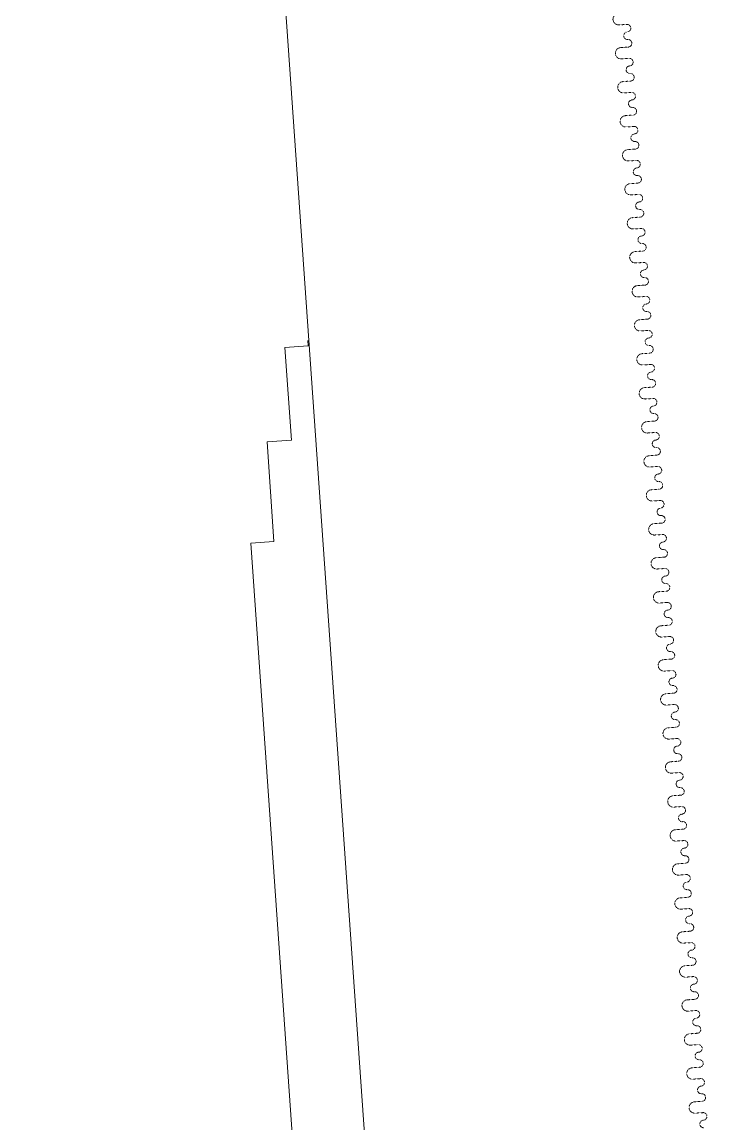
# Model space of a CAD drawing. Header units: millimetres. Extents: x 306 to 836129804, y -168137 to 818603917.
# Drawn here: x 833794731 to 833808281, y 817954730 to 817976548 of the extents above; entities that cross this region are included whole.
import ezdxf

# ---------------------------------------------------------------- set-up
doc = ezdxf.new("R2010")
doc.units = ezdxf.units.MM
doc.header["$LTSCALE"] = 3
doc.linetypes.add('SMALL DASH', pattern=[1.06, 0.53, -0.53])
doc.layers.add('A-010-M_LINE', color=251, linetype='Continuous', lineweight=13)
doc.layers.add('UAJ-00XREF', color=7, linetype='Continuous')

# ---------------------------------------------------------------- blocks, each defined once
blk = doc.blocks.new('3A35X-MAGP-P-MP-00')
at = {"layer": 'A-010-M_LINE'}
for p, q in [((834374483, 818051418), (834382129, 817942064)), ((834379683, 817970107), (834380145, 817970140)), ((834380145, 817970140), (834380138, 817970241)), ((834379812, 817968269), (834379683, 817970107)), ((834379330, 817968235), (834379812, 817968269)), ((834379468, 817966260), (834379330, 817968235)), ((834379010, 817966228), (834379468, 817966260)), ((834380726, 817941681), (834379010, 817966228))]:
    blk.add_line(p, q, dxfattribs=at)
at = {"layer": 'A-010-M_LINE', "linetype": 'SMALL DASH'}
for p, q in [((834386447, 817976502), (834386295, 817976491)), ((834386478, 817976053), (834386326, 817976042)), ((834386494, 817975829), (834386342, 817975818)), ((834386526, 817975380), (834386373, 817975369)), ((834386541, 817975155), (834386389, 817975145)), ((834386573, 817974706), (834386421, 817974696)), ((834386588, 817974482), (834386436, 817974471)), ((834386620, 817974033), (834386468, 817974022)), ((834386635, 817973808), (834386483, 817973798)), ((834386667, 817973360), (834386515, 817973349)), ((834386682, 817973135), (834386530, 817973124)), ((834386714, 817972686), (834386562, 817972676)), ((834386730, 817972462), (834386577, 817972451)), ((834386761, 817972013), (834386609, 817972002)), ((834386777, 817971788), (834386624, 817971778)), ((834386808, 817971340), (834386656, 817971329)), ((834386824, 817971115), (834386672, 817971104)), ((834386855, 817970666), (834386703, 817970656)), ((834386871, 817970442), (834386719, 817970431)), ((834386902, 817969993), (834386750, 817969982)), ((834386918, 817969768), (834386766, 817969758)), ((834386949, 817969319), (834386797, 817969309)), ((834386965, 817969095), (834386813, 817969084)), ((834386996, 817968646), (834386844, 817968635)), ((834387012, 817968422), (834386860, 817968411)), ((834387043, 817967973), (834386891, 817967962)), ((834387059, 817967748), (834386907, 817967738)), ((834387090, 817967299), (834386938, 817967289)), ((834387106, 817967075), (834386954, 817967064)), ((834387138, 817966626), (834386985, 817966615)), ((834387153, 817966402), (834387001, 817966391)), ((834387185, 817965953), (834387032, 817965942)), ((834387200, 817965728), (834387048, 817965718)), ((834387232, 817965279), (834387080, 817965269)), ((834387247, 817965055), (834387095, 817965044)), ((834387279, 817964606), (834387127, 817964595)), ((834387294, 817964381), (834387142, 817964371)), ((834387326, 817963933), (834387174, 817963922)), ((834387341, 817963708), (834387189, 817963697)), ((834387373, 817963259), (834387221, 817963249)), ((834387389, 817963035), (834387236, 817963024)), ((834387420, 817962586), (834387268, 817962575)), ((834387436, 817962361), (834387284, 817962351)), ((834387467, 817961913), (834387315, 817961902)), ((834387483, 817961688), (834387331, 817961677)), ((834387514, 817961239), (834387362, 817961229)), ((834387530, 817961015), (834387378, 817961004)), ((834387561, 817960566), (834387409, 817960555)), ((834387577, 817960341), (834387425, 817960331)), ((834387608, 817959892), (834387456, 817959882)), ((834387624, 817959668), (834387472, 817959657)), ((834387655, 817959219), (834387503, 817959208)), ((834387671, 817958995), (834387519, 817958984)), ((834387702, 817958546), (834387550, 817958535)), ((834387718, 817958321), (834387566, 817958311)), ((834387749, 817957872), (834387597, 817957862)), ((834387765, 817957648), (834387613, 817957637)), ((834387797, 817957199), (834387644, 817957188)), ((834387812, 817956975), (834387660, 817956964)), ((834387844, 817956526), (834387691, 817956515)), ((834387859, 817956301), (834387707, 817956291)), ((834387891, 817955852), (834387739, 817955842)), ((834387906, 817955628), (834387754, 817955617)), ((834387938, 817955179), (834387786, 817955168)), ((834387953, 817954954), (834387801, 817954944))]:
    blk.add_line(p, q, dxfattribs=at)
for centre, radius, start, end in [((834386287, 817976603), 112, 93.9989, 273.9989), ((834386452, 817976427), 75, 273.9989, 93.9989), ((834386463, 817976277), 75, 93.9989, 273.9989), ((834386334, 817975930), 112, 93.9989, 273.9989), ((834386473, 817976128), 75, 273.9989, 93.9989), ((834386473, 817976128), 75, 273.9989, 93.9989), ((834386499, 817975754), 75, 273.9989, 93.9989), ((834386510, 817975604), 75, 93.9989, 273.9989), ((834386381, 817975257), 112, 93.9989, 273.9989), ((834386520, 817975454), 75, 273.9989, 93.9989), ((834386520, 817975454), 75, 273.9989, 93.9989), ((834386546, 817975080), 75, 273.9989, 93.9989), ((834386557, 817974931), 75, 93.9989, 273.9989), ((834386567, 817974781), 75, 273.9989, 93.9989), ((834386567, 817974781), 75, 273.9989, 93.9989), ((834386428, 817974583), 112, 93.9989, 273.9989), ((834386594, 817974407), 75, 273.9989, 93.9989), ((834386604, 817974257), 75, 93.9989, 273.9989), ((834386614, 817974108), 75, 273.9989, 93.9989), ((834386614, 817974108), 75, 273.9989, 93.9989), ((834386475, 817973910), 112, 93.9989, 273.9989), ((834386651, 817973584), 75, 93.9989, 273.9989), ((834386641, 817973734), 75, 273.9989, 93.9989), ((834386662, 817973434), 75, 273.9989, 93.9989), ((834386662, 817973434), 75, 273.9989, 93.9989), ((834386522, 817973237), 112, 93.9989, 273.9989), ((834386698, 817972911), 75, 93.9989, 273.9989), ((834386688, 817973060), 75, 273.9989, 93.9989), ((834386709, 817972761), 75, 273.9989, 93.9989), ((834386709, 817972761), 75, 273.9989, 93.9989), ((834386570, 817972563), 112, 93.9989, 273.9989), ((834386745, 817972237), 75, 93.9989, 273.9989), ((834386735, 817972387), 75, 273.9989, 93.9989), ((834386756, 817972088), 75, 273.9989, 93.9989), ((834386756, 817972088), 75, 273.9989, 93.9989), ((834386617, 817971890), 112, 93.9989, 273.9989), ((834386782, 817971714), 75, 273.9989, 93.9989), ((834386792, 817971564), 75, 93.9989, 273.9989), ((834386803, 817971414), 75, 273.9989, 93.9989), ((834386803, 817971414), 75, 273.9989, 93.9989), ((834386664, 817971217), 112, 93.9989, 273.9989), ((834386829, 817971040), 75, 273.9989, 93.9989), ((834386839, 817970891), 75, 93.9989, 273.9989), ((834386850, 817970741), 75, 273.9989, 93.9989), ((834386850, 817970741), 75, 273.9989, 93.9989), ((834386711, 817970543), 112, 93.9989, 273.9989), ((834386876, 817970367), 75, 273.9989, 93.9989), ((834386886, 817970217), 75, 93.9989, 273.9989), ((834386897, 817970068), 75, 273.9989, 93.9989), ((834386897, 817970068), 75, 273.9989, 93.9989), ((834386758, 817969870), 112, 93.9989, 273.9989), ((834386923, 817969694), 75, 273.9989, 93.9989), ((834386934, 817969544), 75, 93.9989, 273.9989), ((834386944, 817969394), 75, 273.9989, 93.9989), ((834386944, 817969394), 75, 273.9989, 93.9989), ((834386805, 817969197), 112, 93.9989, 273.9989), ((834386970, 817969020), 75, 273.9989, 93.9989), ((834386981, 817968871), 75, 93.9989, 273.9989), ((834386852, 817968523), 112, 93.9989, 273.9989), ((834386991, 817968721), 75, 273.9989, 93.9989), ((834386991, 817968721), 75, 273.9989, 93.9989), ((834387017, 817968347), 75, 273.9989, 93.9989), ((834387028, 817968197), 75, 93.9989, 273.9989), ((834386899, 817967850), 112, 93.9989, 273.9989), ((834387038, 817968048), 75, 273.9989, 93.9989), ((834387038, 817968048), 75, 273.9989, 93.9989), ((834387064, 817967673), 75, 273.9989, 93.9989), ((834387075, 817967524), 75, 93.9989, 273.9989), ((834386946, 817967177), 112, 93.9989, 273.9989), ((834387085, 817967374), 75, 273.9989, 93.9989), ((834387085, 817967374), 75, 273.9989, 93.9989), ((834387111, 817967000), 75, 273.9989, 93.9989), ((834387122, 817966850), 75, 93.9989, 273.9989), ((834387132, 817966701), 75, 273.9989, 93.9989), ((834387132, 817966701), 75, 273.9989, 93.9989), ((834386993, 817966503), 112, 93.9989, 273.9989), ((834387169, 817966177), 75, 93.9989, 273.9989), ((834387158, 817966327), 75, 273.9989, 93.9989), ((834387179, 817966027), 75, 273.9989, 93.9989), ((834387179, 817966027), 75, 273.9989, 93.9989), ((834387040, 817965830), 112, 93.9989, 273.9989), ((834387216, 817965504), 75, 93.9989, 273.9989), ((834387206, 817965653), 75, 273.9989, 93.9989), ((834387226, 817965354), 75, 273.9989, 93.9989), ((834387226, 817965354), 75, 273.9989, 93.9989), ((834387087, 817965156), 112, 93.9989, 273.9989), ((834387263, 817964830), 75, 93.9989, 273.9989), ((834387253, 817964980), 75, 273.9989, 93.9989), ((834387273, 817964681), 75, 273.9989, 93.9989), ((834387273, 817964681), 75, 273.9989, 93.9989), ((834387134, 817964483), 112, 93.9989, 273.9989), ((834387310, 817964157), 75, 93.9989, 273.9989), ((834387300, 817964307), 75, 273.9989, 93.9989), ((834387321, 817964007), 75, 273.9989, 93.9989), ((834387321, 817964007), 75, 273.9989, 93.9989), ((834387182, 817963810), 112, 93.9989, 273.9989), ((834387347, 817963633), 75, 273.9989, 93.9989), ((834387357, 817963484), 75, 93.9989, 273.9989), ((834387368, 817963334), 75, 273.9989, 93.9989), ((834387368, 817963334), 75, 273.9989, 93.9989), ((834387229, 817963136), 112, 93.9989, 273.9989), ((834387394, 817962960), 75, 273.9989, 93.9989), ((834387404, 817962810), 75, 93.9989, 273.9989), ((834387415, 817962661), 75, 273.9989, 93.9989), ((834387415, 817962661), 75, 273.9989, 93.9989), ((834387276, 817962463), 112, 93.9989, 273.9989), ((834387441, 817962287), 75, 273.9989, 93.9989), ((834387451, 817962137), 75, 93.9989, 273.9989), ((834387462, 817961987), 75, 273.9989, 93.9989), ((834387462, 817961987), 75, 273.9989, 93.9989), ((834387323, 817961790), 112, 93.9989, 273.9989), ((834387488, 817961613), 75, 273.9989, 93.9989), ((834387498, 817961464), 75, 93.9989, 273.9989), ((834387370, 817961116), 112, 93.9989, 273.9989), ((834387509, 817961314), 75, 273.9989, 93.9989), ((834387509, 817961314), 75, 273.9989, 93.9989), ((834387535, 817960940), 75, 273.9989, 93.9989), ((834387545, 817960790), 75, 93.9989, 273.9989), ((834387417, 817960443), 112, 93.9989, 273.9989), ((834387556, 817960641), 75, 273.9989, 93.9989), ((834387556, 817960641), 75, 273.9989, 93.9989), ((834387582, 817960267), 75, 273.9989, 93.9989), ((834387593, 817960117), 75, 93.9989, 273.9989), ((834387464, 817959770), 112, 93.9989, 273.9989), ((834387603, 817959967), 75, 273.9989, 93.9989), ((834387603, 817959967), 75, 273.9989, 93.9989), ((834387629, 817959593), 75, 273.9989, 93.9989), ((834387640, 817959444), 75, 93.9989, 273.9989), ((834387511, 817959096), 112, 93.9989, 273.9989), ((834387650, 817959294), 75, 273.9989, 93.9989), ((834387650, 817959294), 75, 273.9989, 93.9989), ((834387676, 817958920), 75, 273.9989, 93.9989), ((834387687, 817958770), 75, 93.9989, 273.9989), ((834387697, 817958621), 75, 273.9989, 93.9989), ((834387697, 817958621), 75, 273.9989, 93.9989), ((834387558, 817958423), 112, 93.9989, 273.9989), ((834387734, 817958097), 75, 93.9989, 273.9989), ((834387723, 817958246), 75, 273.9989, 93.9989), ((834387744, 817957947), 75, 273.9989, 93.9989), ((834387744, 817957947), 75, 273.9989, 93.9989), ((834387605, 817957750), 112, 93.9989, 273.9989), ((834387781, 817957423), 75, 93.9989, 273.9989), ((834387770, 817957573), 75, 273.9989, 93.9989), ((834387791, 817957274), 75, 273.9989, 93.9989), ((834387791, 817957274), 75, 273.9989, 93.9989), ((834387652, 817957076), 112, 93.9989, 273.9989), ((834387828, 817956750), 75, 93.9989, 273.9989), ((834387817, 817956900), 75, 273.9989, 93.9989), ((834387838, 817956600), 75, 273.9989, 93.9989), ((834387838, 817956600), 75, 273.9989, 93.9989), ((834387699, 817956403), 112, 93.9989, 273.9989), ((834387865, 817956226), 75, 273.9989, 93.9989), ((834387875, 817956077), 75, 93.9989, 273.9989), ((834387885, 817955927), 75, 273.9989, 93.9989), ((834387885, 817955927), 75, 273.9989, 93.9989), ((834387746, 817955729), 112, 93.9989, 273.9989), ((834387912, 817955553), 75, 273.9989, 93.9989), ((834387922, 817955403), 75, 93.9989, 273.9989), ((834387933, 817955254), 75, 273.9989, 93.9989), ((834387933, 817955254), 75, 273.9989, 93.9989), ((834387793, 817955056), 112, 93.9989, 273.9989), ((834387959, 817954880), 75, 273.9989, 93.9989), ((834387969, 817954730), 75, 93.9989, 273.9989)]:
    blk.add_arc(centre, radius, start, end, dxfattribs=at)

msp = doc.modelspace()

# ---------------------------------------------------------------- block references
at = {"layer": 'UAJ-00XREF', "ltscale": 0.5}
msp.add_blockref('3A35X-MAGP-P-MP-00', (-579753, 0), dxfattribs=at)

doc.saveas('drawing.dxf')
